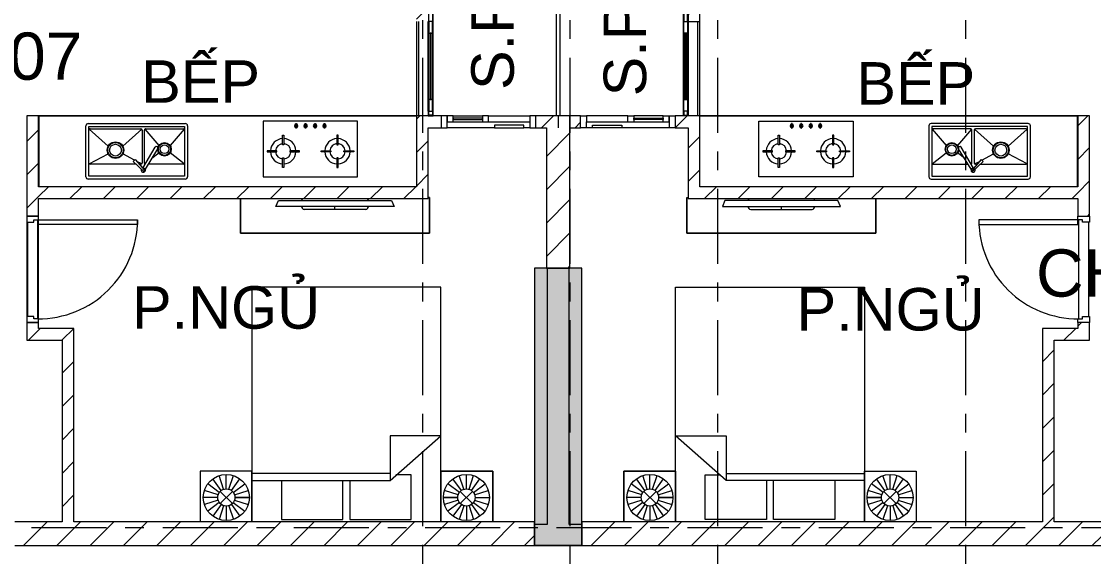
# Model space of a CAD drawing. Header units: millimetres. Extents: x -20144 to 117103, y -11426 to 48263.
# Drawn here: x 20056 to 29134, y 32622 to 37240 of the extents above; entities that cross this region are included whole.
import ezdxf

# ---------------------------------------------------------------- set-up
doc = ezdxf.new("R2010")
doc.units = ezdxf.units.MM
doc.linetypes.add('Grid Line', pattern=[22.225, 12.7, -3.175, 3.175, -3.175])
for name, color, linetype, lineweight in [('CHU', 181, 'Continuous', 5), ('CUA', 31, 'Continuous', 9), ('HATCH-TUONG', 152, 'Continuous', 9), ('NET CAT', 3, 'Continuous', 5), ('NET-CAT', 3, 'Continuous', 9), ('NET-THAY', 2, 'Continuous', 15), ('THIET BI', 44, 'Continuous', 5), ('TRUC', 225, 'Continuous', 5)]:
    doc.layers.add(name, color=color, linetype=linetype, lineweight=lineweight)
doc.styles.add('Arial_4', font='arial.ttf', dxfattribs={"height": 360})
doc.styles.add('Arial_5', font='arial.ttf', dxfattribs={"height": 400})
pattern_1 = [(45, (0, 0), (-141.42136, 141.42136), [])]

# ---------------------------------------------------------------- blocks, each defined once
blk = doc.blocks.new('ALC1807-ASCENT PLAZA-KET CAU 1_rvt-1-MẶT BẰNG TẦNG 5 ĐẾN TẦNG 22')
at = {"layer": 'NET CAT'}
blk.add_hatch(color=7, dxfattribs=at).paths.add_polyline_path([(24800.5, 32799.9), (24800.5, 35149.9), (24400.5, 35149.9), (24400.5, 32799.9), (24418, 32799.9)], flags=0)
at = {"layer": 'NET CAT', "color": 90, "lineweight": 13}
for p, q in [((24800.5, 35149.9), (24400.5, 35149.9)), ((24400.5, 35149.9), (24400.5, 32799.9)), ((24800.5, 32799.9), (24800.5, 35149.9)), ((24400.5, 32799.9), (24800.5, 32799.9))]:
    blk.add_line(p, q, dxfattribs=at)
blk = doc.blocks.new('X-GIUONG1 - X-GIUONG-V26-MẶT BẰNG TẦNG 5 ĐẾN TẦNG 22')
at = {"layer": 'THIET BI', "lineweight": 9}
for p, q in [((-1239, -10), (-1239, -439)), ((-1239, -439), (-1239, -10)), ((-1059.6, -158.2), (-1131.2, -59.5)), ((-1039.2, -147.8), (-1076.9, -31.8)), ((-1016.6, -144.2), (-1016.6, -22.2)), ((-993.9, -147.8), (-956.3, -31.8)), ((-973.5, -158.2), (-901.9, -59.5)), ((-800, -439), (-800, -10)), ((-800, -10), (-800, -2000)), ((-800, -10), (-800, -439)), ((-800, -10), (-800, -2000)), ((-550, -30), (-550, -410)), ((-30, -30), (-550, -30)), ((-30, -360), (-30, -30)), ((30, -30), (30, -360)), ((550, -30), (30, -30)), ((550, -360), (550, -30)), ((800, -10), (800, -439)), ((800, -2000), (800, -10)), ((800, -10), (800, -439)), ((800, -2000), (800, -10)), ((973.5, -158.2), (901.9, -59.5)), ((993.9, -147.8), (956.3, -31.8)), ((1016.6, -144.2), (1016.6, -22.2)), ((1039.2, -147.8), (1076.9, -31.8)), ((1059.6, -158.2), (1131.2, -59.5)), ((1239, -439), (1239, -10)), ((1239, -439), (1239, -10)), ((-1086.1, -194.8), (-1202.1, -157.1)), ((-1075.8, -174.4), (-1174.4, -102.7)), ((-1068.3, -269.1), (-964.8, -165.6)), ((-1068.3, -165.6), (-964.8, -269.1)), ((-957.4, -174.4), (-858.7, -102.7)), ((-947, -194.8), (-831, -157.1)), ((947, -194.8), (831, -157.1)), ((957.4, -174.4), (858.7, -102.7)), ((1068.3, -269.1), (964.8, -165.6)), ((1068.3, -165.6), (964.8, -269.1)), ((1075.8, -174.4), (1174.4, -102.7)), ((1086.1, -194.8), (1202.1, -157.1)), ((-1089.7, -217.4), (-1211.7, -217.4)), ((-1086.1, -240), (-1202.1, -277.7)), ((-1075.8, -260.4), (-1174.4, -332.1)), ((-957.4, -260.4), (-858.7, -332.1)), ((-947, -240), (-831, -277.7)), ((-943.4, -217.4), (-821.4, -217.4)), ((-821.4, -217.4), (-943.4, -217.4)), ((943.4, -217.4), (821.4, -217.4)), ((821.4, -217.4), (943.4, -217.4)), ((947, -240), (831, -277.7)), ((957.4, -260.4), (858.7, -332.1)), ((1075.8, -260.4), (1174.4, -332.1)), ((1086.1, -240), (1202.1, -277.7)), ((1089.7, -217.4), (1211.7, -217.4)), ((-1059.6, -276.6), (-1131.2, -375.2)), ((-1039.2, -287), (-1076.9, -402.9)), ((-1016.6, -290.5), (-1016.6, -412.5)), ((-993.9, -287), (-956.3, -402.9)), ((-973.5, -276.6), (-901.9, -375.2)), ((-370, -360), (-800, -740)), ((-370, -740), (-370, -360)), ((800, -360), (-370, -360)), ((973.5, -276.6), (901.9, -375.2)), ((993.9, -287), (956.3, -402.9)), ((1016.6, -290.5), (1016.6, -412.5)), ((1039.2, -287), (1076.9, -402.9)), ((1059.6, -276.6), (1131.2, -375.2)), ((-1239, -439), (-800, -439)), ((-800, -439), (-1239, -439)), ((-550, -410), (-420, -410)), ((-370, -420), (800, -420)), ((800, -439), (1239, -439)), ((800, -439), (1239, -439)), ((-800, -740), (-370, -740)), ((-800, -2000), (800, -2000)), ((-800, -2000), (800, -2000))]:
    blk.add_line(p, q, dxfattribs=at)
for centre, radius in [((-1016.6, -217.4), 195.1), ((1016.6, -217.4), 195.1), ((-1016.6, -217.4), 73.2), ((1016.6, -217.4), 73.2)]:
    blk.add_circle(centre, radius, dxfattribs=at)
blk = doc.blocks.new('X-BEP - X-BEP-201131-MẶT BẰNG TẦNG 5 ĐẾN TẦNG 22')
at = {"layer": 'THIET BI', "lineweight": 9}
for p, q in [((3208.6, -600), (3208.6, 0)), ((3208.6, 0), (3208.6, -600)), ((508.6, -84.6), (508.6, -554.6)), ((1308.6, -84.6), (508.6, -84.6)), ((1308.6, -554.6), (1308.6, -84.6)), ((1948.6, -515), (1948.6, -85)), ((1968.6, -65), (2788.6, -65)), ((1973.6, -90), (2783.6, -90)), ((1973.6, -510), (1973.6, -90)), ((2783.6, -90), (2783.6, -510)), ((2808.6, -85), (2808.6, -515)), ((674.1, -162.5), (674.1, -245)), ((684.1, -162.5), (674.1, -162.5)), ((684.1, -245), (684.1, -162.5)), ((1133.1, -245), (1133.1, -162.5)), ((1133.1, -162.5), (1143.1, -162.5)), ((1143.1, -162.5), (1143.1, -245)), ((2305.8, -147.7), (2201.1, -322)), ((2328.1, -158.1), (2222.5, -333.8)), ((2390.9, -230.2), (2311.5, -136.1)), ((2318, -130.2), (2409.5, -212.3)), ((674.1, -245), (684.1, -245)), ((1143.1, -245), (1133.1, -245)), ((1976.5, -192.9), (2095.4, -286.6)), ((1983.6, -190), (2280.4, -190)), ((2249.8, -241), (2191.8, -286.6)), ((2310.7, -192.9), (2304, -198.2)), ((2313.6, -200), (2313.6, -480)), ((2333.6, -480), (2333.6, -200)), ((2336.5, -192.9), (2377.9, -214.7)), ((2343.6, -190), (2357, -190)), ((2384.6, -190), (2773.6, -190)), ((2409.5, -212.3), (2390.9, -230.2)), ((2396.7, -224.6), (2496.7, -277.4)), ((2780.7, -192.9), (2620.5, -277.4)), ((2783.6, -200), (2783.6, -480)), ((541.6, -295), (624.1, -295)), ((541.6, -305), (541.6, -295)), ((624.1, -305), (541.6, -305)), ((624.1, -295), (624.1, -305)), ((684.1, -355), (674.1, -355)), ((674.1, -355), (674.1, -437.5)), ((684.1, -437.5), (684.1, -355)), ((734.2, -305), (734.2, -295)), ((734.2, -295), (816.6, -295)), ((816.6, -305), (734.2, -305)), ((816.6, -295), (816.6, -305)), ((1000.6, -295), (1000.6, -305)), ((1083.1, -295), (1000.6, -295)), ((1000.6, -305), (1083.1, -305)), ((1083.1, -305), (1083.1, -295)), ((1133.1, -355), (1143.1, -355)), ((1133.1, -437.5), (1133.1, -355)), ((1143.1, -355), (1143.1, -437.5)), ((1193.1, -295), (1193.1, -305)), ((1275.6, -295), (1193.1, -295)), ((1193.1, -305), (1275.6, -305)), ((1275.6, -305), (1275.6, -295)), ((1976.5, -487.1), (2095.7, -347.8)), ((2310.7, -487.1), (2191.6, -347.8)), ((2336.5, -487.1), (2496.4, -342)), ((2780.7, -487.1), (2620.9, -342)), ((674.1, -437.5), (684.1, -437.5)), ((1143.1, -437.5), (1133.1, -437.5)), ((785.7, -496.7), (791.5, -496.7)), ((785.7, -536), (785.7, -496.7)), ((791.5, -536), (785.7, -536)), ((791.5, -496.7), (791.5, -536)), ((865.7, -496.7), (871.5, -496.7)), ((865.7, -536), (865.7, -496.7)), ((871.5, -536), (865.7, -536)), ((871.5, -496.7), (871.5, -536)), ((945.7, -496.7), (951.5, -496.7)), ((945.7, -536), (945.7, -496.7)), ((951.5, -536), (945.7, -536)), ((951.5, -496.7), (951.5, -536)), ((1025.7, -496.7), (1031.5, -496.7)), ((1025.7, -536), (1025.7, -496.7)), ((1031.5, -536), (1025.7, -536)), ((1031.5, -496.7), (1031.5, -536)), ((2788.6, -535), (1968.6, -535)), ((2783.6, -510), (1973.6, -510)), ((2303.6, -490), (1983.6, -490)), ((2773.6, -490), (2343.6, -490)), ((10, -600), (3208.6, -600)), ((3208.6, -600), (10, -600)), ((508.6, -554.6), (1308.6, -554.6))]:
    blk.add_line(p, q, dxfattribs=at)
for centre, radius in [((2143.6, -317), 57), ((2143.6, -317), 52), ((2558.6, -310), 70), ((2558.6, -310), 65), ((2558.6, -310), 50), ((2143.6, -317), 37)]:
    blk.add_circle(centre, radius, dxfattribs=at)
for centre, radius, start, end in [((1968.6, -85), 20, 90, 180), ((2788.6, -85), 20, 360, 90), ((2323.6, -140.5), 18.1, 330.60925, 289.5069), ((2318.5, -137.3), 7.15, 94.39742, 170.15423), ((679.1, -300), 107.5, 92.66588, 177.33412), ((679.1, -300), 65, 94.41173, 175.58827), ((679.1, -300), 107.5, 2.66588, 87.33412), ((679.1, -300), 65, 4.41173, 85.58827), ((1138.1, -300), 107.5, 92.66588, 177.33412), ((1138.1, -300), 65, 94.41173, 175.58827), ((1138.1, -300), 107.5, 2.66588, 87.33412), ((1138.1, -300), 65, 4.41173, 85.58827), ((1983.6, -200), 10, 90, 180), ((2303.6, -200), 10, 0, 62.41104), ((2343.6, -200), 10, 90, 180), ((2773.6, -200), 10, 0, 90), ((679.1, -300), 107.5, 182.66588, 267.33412), ((679.1, -300), 65, 184.41173, 265.58827), ((679.1, -300), 65, 274.41173, 355.58827), ((679.1, -300), 107.5, 272.66588, 357.33412), ((1138.1, -300), 107.5, 182.66588, 267.33412), ((1138.1, -300), 65, 184.41173, 265.58827), ((1138.1, -300), 65, 274.41173, 355.58827), ((1138.1, -300), 107.5, 272.66588, 357.33412), ((2211.9, -327.7), 12.2, 152.04416, 329.8501), ((788.6, -516.3), 14.9, 101.24307, 258.75693), ((788.6, -516.3), 14.9, 281.24307, 78.75693), ((868.6, -516.3), 14.9, 101.24307, 258.75693), ((868.6, -516.3), 14.9, 281.24307, 78.75693), ((948.6, -516.3), 14.9, 101.24307, 258.75693), ((948.6, -516.3), 14.9, 281.24307, 78.75693), ((1028.6, -516.3), 14.9, 101.24307, 258.75693), ((1028.6, -516.3), 14.9, 281.24307, 78.75693), ((1968.6, -515), 20, 180, 270), ((1983.6, -480), 10, 180, 270), ((2303.6, -480), 10, 270, 0), ((2343.6, -480), 10, 180, 270), ((2773.6, -480), 10, 270, 0), ((2788.6, -515), 20, 270, 0)]:
    blk.add_arc(centre, radius, start, end, dxfattribs=at)
blk = doc.blocks.new('X-TV1 - X-TV 3-195821-MẶT BẰNG TẦNG 5 ĐẾN TẦNG 22')
at = {"layer": 'THIET BI', "lineweight": 9}
for p, q in [((1600, 300), (0, 300)), ((0, 300), (0, 0)), ((0, 300), (1600, 300)), ((0, 0), (0, 300)), ((1600, 7.7), (1600, 300)), ((1600, 300), (1600, 7.7)), ((540, 100), (1060, 100)), ((800, 100), (800, 75)), ((300, 75), (1300, 75)), ((322.5, 25), (300, 75)), ((1277.5, 25), (322.5, 25)), ((1300, 75), (1277.5, 25)), ((0, 0), (10, 0))]:
    blk.add_line(p, q, dxfattribs=at)
for centre, start_param, end_param in [((540, 75), 0, 1.570796), ((1060, 75), 4.712389, 6.283185), ((540, 25), 1.570796, 2.33861), ((1060, 25), 3.944575, 4.712389)]:
    blk.add_ellipse(centre, major_axis=(0, 25), ratio=0.9, start_param=start_param, end_param=end_param, dxfattribs=at)
blk = doc.blocks.new('CUA PHONG NGU - Type 1-60190-MẶT BẰNG TẦNG 5 ĐẾN TẦNG 22')
at = {"layer": 'CUA'}
for p, q in [((-317.5, 890.3), (-277.5, 890.3)), ((-317.5, 52.3), (-317.5, 890.3)), ((-277.5, 890.3), (-277.5, 52.3)), ((-318.5, 52.3), (-348.5, 52.3)), ((-348.5, 52.3), (-348.5, -47.7)), ((-318.5, 11.3), (-318.5, 52.3)), ((-298.5, 11.3), (-318.5, 11.3)), ((-277.5, 52.3), (-317.5, 52.3)), ((-298.5, -47.7), (-298.5, 11.3)), ((521.5, 11.3), (501.5, 11.3)), ((501.5, 11.3), (501.5, -47.7)), ((551.5, 52.3), (521.5, 52.3)), ((521.5, 52.3), (521.5, 11.3)), ((551.5, -47.7), (551.5, 52.3)), ((-348.5, -47.7), (-298.5, -47.7)), ((501.5, -47.7), (551.5, -47.7))]:
    blk.add_line(p, q, dxfattribs=at)
blk.add_arc((-317.5, 52.3), 838, 359.5, 90, dxfattribs=at)
blk = doc.blocks.new('X-PHONG NGU 1 - X-PHONG NGU 850-201135-MẶT BẰNG TẦNG 5 ĐẾN TẦNG 22')
at = {"layer": 'CUA'}
for p, q in [((-350, 50), (-400, 50)), ((-400, 50), (-400, -50)), ((-300, 50), (-350, 50)), ((-350, 50), (-350, 0)), ((-350, 0), (-350, 50)), ((-350, 0), (350, 0)), ((-350, -50), (-350, 0)), ((-300, 0), (-300, 50)), ((-300, 50), (-50, 50)), ((-300, 50), (-50, 50)), ((-50, 30), (-300, 30)), ((-300, 30), (-300, 20)), ((-300, 20), (-50, 20)), ((0, 50), (-50, 50)), ((-50, 50), (-50, 0)), ((-50, 20), (-50, 30)), ((0, 0), (0, 50)), ((0, 50), (350, 50)), ((400, 50), (350, 50)), ((350, 50), (350, 0)), ((350, 0), (350, -50)), ((400, -50), (400, 50)), ((-400, -50), (-350, -50)), ((50, -50), (-350, -50)), ((300, -30), (50, -30)), ((50, -30), (50, -50)), ((50, -50), (300, -50)), ((300, -50), (300, -30)), ((350, -50), (300, -50)), ((350, -50), (400, -50))]:
    blk.add_line(p, q, dxfattribs=at)
blk = doc.blocks.new('CUA SAN PHOI LUA - CUA SAN PHOI LUA-V34-MẶT BẰNG TẦNG 5 ĐẾN TẦNG 22')
at = {"layer": 'CUA'}
for p, q in [((-360, -50), (-400, -50)), ((-400, -50), (-400, -90)), ((-400, -90), (-360, -90)), ((-395, -85), (-395, -55)), ((-395, -55), (-360, -55)), ((-360, -85), (-395, -85)), ((-360, -55), (-360, -50)), ((-260, -55), (-360, -55)), ((-360, -55), (-360, -85)), ((-360, -85), (-260, -85)), ((-360, -90), (-360, -85)), ((-360, -90), (960, -90)), ((-260, -85), (-260, -55)), ((-260, -55), (300, -55)), ((300, -65), (-260, -65)), ((-260, -65), (-260, -75)), ((-260, -75), (300, -75)), ((300, -85), (-260, -85)), ((400, -55), (300, -55)), ((300, -55), (300, -85)), ((300, -75), (300, -65)), ((300, -85), (400, -85)), ((400, -85), (400, -55)), ((400, -55), (960, -55)), ((960, -85), (400, -85)), ((960, -50), (960, -55)), ((1000, -50), (960, -50)), ((960, -55), (995, -55)), ((995, -85), (960, -85)), ((960, -85), (960, -90)), ((960, -90), (1000, -90)), ((995, -55), (995, -85)), ((1000, -90), (1000, -50))]:
    blk.add_line(p, q, dxfattribs=at)
blk = doc.blocks.new('X-GIUONG1 - X-GIUONG-202756-MẶT BẰNG TẦNG 5 ĐẾN TẦNG 22')
at = {"layer": 'THIET BI', "lineweight": 9}
for p, q in [((-800, 2000), (800, 2000)), ((-800, 10), (-800, 2000)), ((-800, 10), (-800, 2000)), ((-800, 2000), (800, 2000)), ((800, 2000), (800, 10)), ((800, 2000), (800, 10)), ((-800, 740), (-370, 740)), ((-370, 360), (-800, 740)), ((-370, 740), (-370, 360)), ((-1239, 439), (-800, 439)), ((-1239, 10), (-1239, 439)), ((-1239, 439), (-1239, 10)), ((-800, 439), (-1239, 439)), ((-1059.6, 276.6), (-1131.2, 375.2)), ((-1039.2, 287), (-1076.9, 402.9)), ((-1016.6, 290.5), (-1016.6, 412.5)), ((-993.9, 287), (-956.3, 402.9)), ((-973.5, 276.6), (-901.9, 375.2)), ((-800, 439), (-800, 10)), ((-800, 10), (-800, 439)), ((-550, 410), (-420, 410)), ((-550, 30), (-550, 410)), ((-370, 420), (800, 420)), ((800, 439), (1239, 439)), ((800, 10), (800, 439)), ((800, 439), (1239, 439)), ((800, 10), (800, 439)), ((973.5, 276.6), (901.9, 375.2)), ((993.9, 287), (956.3, 402.9)), ((1016.6, 290.5), (1016.6, 412.5)), ((1039.2, 287), (1076.9, 402.9)), ((1059.6, 276.6), (1131.2, 375.2)), ((1239, 439), (1239, 10)), ((1239, 439), (1239, 10)), ((-1086.1, 240), (-1202.1, 277.7)), ((-1075.8, 260.4), (-1174.4, 332.1)), ((-957.4, 260.4), (-858.7, 332.1)), ((-947, 240), (-831, 277.7)), ((800, 360), (-370, 360)), ((-30, 360), (-30, 30)), ((30, 30), (30, 360)), ((550, 360), (550, 30)), ((947, 240), (831, 277.7)), ((957.4, 260.4), (858.7, 332.1)), ((1075.8, 260.4), (1174.4, 332.1)), ((1086.1, 240), (1202.1, 277.7)), ((-1089.7, 217.4), (-1211.7, 217.4)), ((-1086.1, 194.8), (-1202.1, 157.1)), ((-1068.3, 269.1), (-964.8, 165.6)), ((-1068.3, 165.6), (-964.8, 269.1)), ((-947, 194.8), (-831, 157.1)), ((-943.4, 217.4), (-821.4, 217.4)), ((-821.4, 217.4), (-943.4, 217.4)), ((943.4, 217.4), (821.4, 217.4)), ((821.4, 217.4), (943.4, 217.4)), ((947, 194.8), (831, 157.1)), ((1068.3, 269.1), (964.8, 165.6)), ((1068.3, 165.6), (964.8, 269.1)), ((1086.1, 194.8), (1202.1, 157.1)), ((1089.7, 217.4), (1211.7, 217.4)), ((-1075.8, 174.4), (-1174.4, 102.7)), ((-1059.6, 158.2), (-1131.2, 59.5)), ((-1039.2, 147.8), (-1076.9, 31.8)), ((-1016.6, 144.2), (-1016.6, 22.2)), ((-993.9, 147.8), (-956.3, 31.8)), ((-973.5, 158.2), (-901.9, 59.5)), ((-957.4, 174.4), (-858.7, 102.7)), ((957.4, 174.4), (858.7, 102.7)), ((973.5, 158.2), (901.9, 59.5)), ((993.9, 147.8), (956.3, 31.8)), ((1016.6, 144.2), (1016.6, 22.2)), ((1039.2, 147.8), (1076.9, 31.8)), ((1059.6, 158.2), (1131.2, 59.5)), ((1075.8, 174.4), (1174.4, 102.7)), ((-30, 30), (-550, 30)), ((550, 30), (30, 30))]:
    blk.add_line(p, q, dxfattribs=at)
for centre, radius in [((-1016.6, 217.4), 195.1), ((1016.6, 217.4), 195.1), ((-1016.6, 217.4), 73.2), ((1016.6, 217.4), 73.2)]:
    blk.add_circle(centre, radius, dxfattribs=at)
blk = doc.blocks.new('X-BEP - X-BEP-202758-MẶT BẰNG TẦNG 5 ĐẾN TẦNG 22')
at = {"layer": 'THIET BI', "lineweight": 9}
for p, q in [((10, 600), (3208.6, 600)), ((3208.6, 600), (10, 600)), ((508.6, 84.6), (508.6, 554.6)), ((508.6, 554.6), (1308.6, 554.6)), ((1308.6, 554.6), (1308.6, 84.6)), ((3208.6, 600), (3208.6, 0)), ((3208.6, 0), (3208.6, 600)), ((785.7, 536), (785.7, 496.7)), ((791.5, 536), (785.7, 536)), ((785.7, 496.7), (791.5, 496.7)), ((791.5, 496.7), (791.5, 536)), ((865.7, 536), (865.7, 496.7)), ((871.5, 536), (865.7, 536)), ((865.7, 496.7), (871.5, 496.7)), ((871.5, 496.7), (871.5, 536)), ((945.7, 536), (945.7, 496.7)), ((951.5, 536), (945.7, 536)), ((945.7, 496.7), (951.5, 496.7)), ((951.5, 496.7), (951.5, 536)), ((1025.7, 536), (1025.7, 496.7)), ((1031.5, 536), (1025.7, 536)), ((1025.7, 496.7), (1031.5, 496.7)), ((1031.5, 496.7), (1031.5, 536)), ((1948.6, 515), (1948.6, 85)), ((2788.6, 535), (1968.6, 535)), ((1973.6, 510), (1973.6, 90)), ((2783.6, 510), (1973.6, 510)), ((1976.5, 487.1), (2095.7, 347.8)), ((2303.6, 490), (1983.6, 490)), ((2310.7, 487.1), (2191.6, 347.8)), ((2313.6, 200), (2313.6, 480)), ((2333.6, 480), (2333.6, 200)), ((2336.5, 487.1), (2496.4, 342)), ((2773.6, 490), (2343.6, 490)), ((2780.7, 487.1), (2620.9, 342)), ((2783.6, 90), (2783.6, 510)), ((2783.6, 200), (2783.6, 480)), ((2808.6, 85), (2808.6, 515)), ((674.1, 437.5), (684.1, 437.5)), ((674.1, 355), (674.1, 437.5)), ((684.1, 437.5), (684.1, 355)), ((1133.1, 437.5), (1133.1, 355)), ((1143.1, 437.5), (1133.1, 437.5)), ((1143.1, 355), (1143.1, 437.5)), ((624.1, 305), (541.6, 305)), ((541.6, 305), (541.6, 295)), ((541.6, 295), (624.1, 295)), ((624.1, 295), (624.1, 305)), ((684.1, 355), (674.1, 355)), ((734.2, 305), (734.2, 295)), ((816.6, 305), (734.2, 305)), ((734.2, 295), (816.6, 295)), ((816.6, 295), (816.6, 305)), ((1000.6, 305), (1083.1, 305)), ((1000.6, 295), (1000.6, 305)), ((1083.1, 295), (1000.6, 295)), ((1083.1, 305), (1083.1, 295)), ((1133.1, 355), (1143.1, 355)), ((1193.1, 305), (1275.6, 305)), ((1193.1, 295), (1193.1, 305)), ((1275.6, 295), (1193.1, 295)), ((1275.6, 305), (1275.6, 295)), ((1976.5, 192.9), (2095.4, 286.6)), ((2249.8, 241), (2191.8, 286.6)), ((2305.8, 147.7), (2201.1, 322)), ((2328.1, 158.1), (2222.5, 333.8)), ((2396.7, 224.6), (2496.7, 277.4)), ((2780.7, 192.9), (2620.5, 277.4)), ((674.1, 245), (684.1, 245)), ((674.1, 162.5), (674.1, 245)), ((684.1, 245), (684.1, 162.5)), ((1133.1, 245), (1133.1, 162.5)), ((1143.1, 245), (1133.1, 245)), ((1143.1, 162.5), (1143.1, 245)), ((1983.6, 190), (2280.4, 190)), ((2310.7, 192.9), (2304, 198.2)), ((2390.9, 230.2), (2311.5, 136.1)), ((2318, 130.2), (2409.5, 212.3)), ((2336.5, 192.9), (2377.9, 214.7)), ((2343.6, 190), (2357, 190)), ((2384.6, 190), (2773.6, 190)), ((2409.5, 212.3), (2390.9, 230.2)), ((684.1, 162.5), (674.1, 162.5)), ((1133.1, 162.5), (1143.1, 162.5)), ((1308.6, 84.6), (508.6, 84.6)), ((1968.6, 65), (2788.6, 65)), ((1973.6, 90), (2783.6, 90))]:
    blk.add_line(p, q, dxfattribs=at)
for centre, radius in [((2143.6, 317), 57), ((2143.6, 317), 52), ((2558.6, 310), 70), ((2558.6, 310), 65), ((2143.6, 317), 37), ((2558.6, 310), 50)]:
    blk.add_circle(centre, radius, dxfattribs=at)
for centre, radius, start, end in [((788.6, 516.3), 14.9, 101.24307, 258.75693), ((788.6, 516.3), 14.9, 281.24307, 78.75693), ((868.6, 516.3), 14.9, 101.24307, 258.75693), ((868.6, 516.3), 14.9, 281.24307, 78.75693), ((948.6, 516.3), 14.9, 101.24307, 258.75693), ((948.6, 516.3), 14.9, 281.24307, 78.75693), ((1028.6, 516.3), 14.9, 101.24307, 258.75693), ((1028.6, 516.3), 14.9, 281.24307, 78.75693), ((1968.6, 515), 20, 90, 180), ((1983.6, 480), 10, 90, 180), ((2303.6, 480), 10, 0, 90), ((2343.6, 480), 10, 90, 180), ((2773.6, 480), 10, 0, 90), ((2788.6, 515), 20, 0, 90), ((679.1, 300), 107.5, 92.66588, 177.33412), ((679.1, 300), 65, 94.41173, 175.58827), ((679.1, 300), 107.5, 2.66588, 87.33412), ((679.1, 300), 65, 4.41173, 85.58827), ((1138.1, 300), 107.5, 92.66588, 177.33412), ((1138.1, 300), 65, 94.41173, 175.58827), ((1138.1, 300), 107.5, 2.66588, 87.33412), ((1138.1, 300), 65, 4.41173, 85.58827), ((679.1, 300), 107.5, 182.66588, 267.33412), ((679.1, 300), 65, 184.41173, 265.58827), ((679.1, 300), 65, 274.41173, 355.58827), ((679.1, 300), 107.5, 272.66588, 357.33412), ((1138.1, 300), 107.5, 182.66588, 267.33412), ((1138.1, 300), 65, 184.41173, 265.58827), ((1138.1, 300), 65, 274.41173, 355.58827), ((1138.1, 300), 107.5, 272.66588, 357.33412), ((2211.9, 327.7), 12.2, 30.1499, 207.95584), ((1983.6, 200), 10, 180, 270), ((2303.6, 200), 10, 297.58896, 0), ((2343.6, 200), 10, 180, 270), ((2773.6, 200), 10, 270, 0), ((2323.6, 140.5), 18.1, 70.4931, 29.39075), ((2318.5, 137.3), 7.15, 189.84577, 265.60258), ((1968.6, 85), 20, 180, 270), ((2788.6, 85), 20, 270, 360)]:
    blk.add_arc(centre, radius, start, end, dxfattribs=at)
blk = doc.blocks.new('X-TV1 - X-TV 3-202764-MẶT BẰNG TẦNG 5 ĐẾN TẦNG 22')
at = {"layer": 'THIET BI', "lineweight": 9}
for p, q in [((0, 0), (10, 0)), ((0, -300), (0, 0)), ((0, 0), (0, -300)), ((322.5, -25), (300, -75)), ((300, -75), (1300, -75)), ((1277.5, -25), (322.5, -25)), ((800, -100), (800, -75)), ((1300, -75), (1277.5, -25)), ((1600, -7.7), (1600, -300)), ((1600, -300), (1600, -7.7)), ((540, -100), (1060, -100)), ((1600, -300), (0, -300)), ((0, -300), (1600, -300))]:
    blk.add_line(p, q, dxfattribs=at)
for centre, start_param, end_param in [((540, -25), 0.802982, 1.570796), ((540, -75), 1.570796, 3.141593), ((1060, -75), 3.141593, 4.712389), ((1060, -25), 4.712389, 5.480203)]:
    blk.add_ellipse(centre, major_axis=(0, 25), ratio=0.9, start_param=start_param, end_param=end_param, dxfattribs=at)
blk = doc.blocks.new('CUA PHONG NGU - Type 1-60226-MẶT BẰNG TẦNG 5 ĐẾN TẦNG 22')
at = {"layer": 'CUA'}
for p, q in [((-348.5, -52.3), (-348.5, 47.7)), ((-348.5, 47.7), (-298.5, 47.7)), ((-298.5, 47.7), (-298.5, -11.3)), ((501.5, 47.7), (551.5, 47.7)), ((501.5, -11.3), (501.5, 47.7)), ((551.5, 47.7), (551.5, -52.3)), ((-318.5, -52.3), (-348.5, -52.3)), ((-318.5, -11.3), (-318.5, -52.3)), ((-298.5, -11.3), (-318.5, -11.3)), ((-277.5, -52.3), (-317.5, -52.3)), ((-317.5, -52.3), (-317.5, -890.3)), ((-277.5, -890.3), (-277.5, -52.3)), ((521.5, -11.3), (501.5, -11.3)), ((521.5, -52.3), (521.5, -11.3)), ((551.5, -52.3), (521.5, -52.3)), ((-317.5, -890.3), (-277.5, -890.3))]:
    blk.add_line(p, q, dxfattribs=at)
blk.add_arc((-317.5, -52.3), 838, 270, 0.5, dxfattribs=at)
blk = doc.blocks.new('X-PHONG NGU 1 - X-PHONG NGU 850-202769-MẶT BẰNG TẦNG 5 ĐẾN TẦNG 22')
at = {"layer": 'CUA'}
for p, q in [((-400, -50), (-400, 50)), ((-400, 50), (-350, 50)), ((-350, 50), (50, 50)), ((-350, 0), (-350, 50)), ((350, 0), (-350, 0)), ((-350, -50), (-350, 0)), ((-350, 0), (-350, -50)), ((-300, 0), (-300, -50)), ((-50, -50), (-50, 0)), ((0, 0), (0, -50)), ((50, 50), (300, 50)), ((50, 30), (50, 50)), ((300, 30), (50, 30)), ((300, 50), (300, 30)), ((300, 50), (350, 50)), ((350, 50), (350, 0)), ((350, 50), (400, 50)), ((400, 50), (400, -50)), ((-350, -50), (-400, -50)), ((-300, -50), (-350, -50)), ((-300, -30), (-300, -20)), ((-300, -20), (-50, -20)), ((-50, -30), (-300, -30)), ((-300, -50), (-50, -50)), ((-300, -50), (-50, -50)), ((-50, -20), (-50, -30)), ((0, -50), (-50, -50)), ((0, -50), (350, -50)), ((350, -50), (350, 0)), ((400, -50), (350, -50))]:
    blk.add_line(p, q, dxfattribs=at)
blk = doc.blocks.new('CUA SAN PHOI LUA - CUA SAN PHOI LUA-V36-MẶT BẰNG TẦNG 5 ĐẾN TẦNG 22')
at = {"layer": 'CUA'}
for p, q in [((-400, 90), (-360, 90)), ((-400, 50), (-400, 90)), ((-360, 50), (-400, 50)), ((-395, 85), (-395, 55)), ((-360, 85), (-395, 85)), ((-395, 55), (-360, 55)), ((-360, 90), (-360, 85)), ((-360, 90), (960, 90)), ((-360, 85), (-260, 85)), ((-360, 55), (-360, 85)), ((-260, 55), (-360, 55)), ((-360, 55), (-360, 50)), ((-260, 85), (-260, 55)), ((300, 85), (-260, 85)), ((-260, 75), (300, 75)), ((-260, 65), (-260, 75)), ((300, 65), (-260, 65)), ((-260, 55), (300, 55)), ((300, 85), (400, 85)), ((300, 55), (300, 85)), ((300, 75), (300, 65)), ((400, 55), (300, 55)), ((400, 85), (400, 55)), ((960, 85), (400, 85)), ((400, 55), (960, 55)), ((960, 90), (1000, 90)), ((960, 85), (960, 90)), ((995, 85), (960, 85)), ((960, 55), (995, 55)), ((960, 50), (960, 55)), ((1000, 50), (960, 50)), ((995, 55), (995, 85)), ((1000, 90), (1000, 50))]:
    blk.add_line(p, q, dxfattribs=at)

msp = doc.modelspace()

# ---------------------------------------------------------------- hatches: boundary and pattern name
at = {"layer": 'HATCH-TUONG'}
h = msp.add_hatch(dxfattribs=at)
h.set_pattern_fill('FP_2', color=256, style=0, pattern_type=2)
h.set_pattern_definition(pattern_1)
h.paths.add_polyline_path([(23500.5, 35839.9), (23500.5, 36439.9), (23400.5, 36439.9), (23400.5, 35839.9)], flags=0)
h.paths.add_polyline_path([(23400.5, 37239.9), (23500.5, 37239.9), (23500.5, 38499.9), (23400.5, 38499.9), (23400.5, 38347.5), (23450.5, 38347.5), (23450.5, 37597.5), (23400.5, 37597.5), (23400.5, 37449.9)], flags=0)
h = msp.add_hatch(dxfattribs=at)
h.set_pattern_fill('FP_2', color=256, style=0, pattern_type=2)
h.set_pattern_definition(pattern_1)
h.paths.add_polyline_path([(25700.5, 35839.9), (25800.5, 35839.9), (25800.5, 36439.9), (25700.5, 36439.9), (25700.5, 36339.9)], flags=0)
h.paths.add_polyline_path([(25800.5, 37239.9), (25800.5, 37597.5), (25750.5, 37597.5), (25750.5, 38347.5), (25800.5, 38347.5), (25800.5, 38499.9), (25700.5, 38499.9), (25700.5, 37239.9)], flags=0)
h = msp.add_hatch(dxfattribs=at)
h.set_pattern_fill('FP_2', color=256, style=0, pattern_type=2)
h.set_pattern_definition(pattern_1)
h.paths.add_polyline_path([(20100.5, 34639.9), (20200.5, 34639.9), (20200.5, 34689.9), (20100.5, 34689.9)], flags=0)
h.paths.add_polyline_path([(20200.5, 35589.9), (20200.5, 36439.9), (20100.5, 36439.9), (20100.5, 35589.9)], flags=0)
h = msp.add_hatch(dxfattribs=at)
h.set_pattern_fill('FP_2', color=256, style=0, pattern_type=2)
h.set_pattern_definition(pattern_1)
h.paths.add_polyline_path([(24660.3, 36339.9), (24700.5, 36339.9), (24700.5, 36439.9), (24410.5, 36439.9), (24410.5, 36339.9), (24600.5, 36339.9)], flags=0)
h.paths.add_polyline_path([(23610.5, 36339.9), (23610.5, 36439.9), (23500.5, 36439.9), (23500.5, 36339.9)], flags=0)
h = msp.add_hatch(dxfattribs=at)
h.set_pattern_fill('FP_2', color=256, style=0, pattern_type=2)
h.set_pattern_definition(pattern_1)
h.paths.add_polyline_path([(24700.5, 36339.9), (24790.5, 36339.9), (24790.5, 36439.9), (24600.5, 36439.9), (24600.5, 36339.9), (24660.3, 36339.9)], flags=0)
h.paths.add_polyline_path([(25590.5, 36339.9), (25700.5, 36339.9), (25700.5, 36439.9), (25590.5, 36439.9)], flags=0)
h = msp.add_hatch(dxfattribs=at)
h.set_pattern_fill('FP_2', color=256, style=0, pattern_type=2)
h.set_pattern_definition(pattern_1)
h.paths.add_polyline_path([(29000.5, 34639.9), (29100.5, 34639.9), (29100.5, 34689.9), (29000.5, 34689.9)], flags=0)
h.paths.add_polyline_path([(29000.5, 35589.9), (29100.5, 35589.9), (29100.5, 36439.9), (29000.5, 36439.9), (29000.5, 35739.9)], flags=0)
h = msp.add_hatch(dxfattribs=at)
h.set_pattern_fill('FP_2', color=256, style=0, pattern_type=2)
h.set_pattern_definition(pattern_1)
h.paths.add_polyline_path([(24660.3, 35149.9), (24700.5, 35149.9), (24700.5, 36339.9), (24500.5, 36339.9), (24500.5, 35149.9)], flags=0)
h = msp.add_hatch(dxfattribs=at)
h.set_pattern_fill('FP_2', color=256, style=0, pattern_type=2)
h.set_pattern_definition(pattern_1)
h.paths.add_polyline_path([(23500.5, 35739.9), (23500.5, 35839.9), (20200.5, 35839.9), (20200.5, 35739.9), (22895.1, 35739.9)], flags=0)
h = msp.add_hatch(dxfattribs=at)
h.set_pattern_fill('FP_2', color=256, style=0, pattern_type=2)
h.set_pattern_definition(pattern_1)
h.paths.add_polyline_path([(25700.5, 35739.9), (29000.5, 35739.9), (29000.5, 35839.9), (25700.5, 35839.9), (25700.5, 35824.1)], flags=0)
h = msp.add_hatch(dxfattribs=at)
h.set_pattern_fill('FP_2', color=256, style=0, pattern_type=2)
h.set_pattern_definition(pattern_1)
h.paths.add_polyline_path([(20400.5, 34539.9), (20400.5, 34639.9), (20100.5, 34639.9), (20100.5, 34539.9)], flags=0)
h = msp.add_hatch(dxfattribs=at)
h.set_pattern_fill('FP_2', color=256, style=0, pattern_type=2)
h.set_pattern_definition(pattern_1)
h.paths.add_polyline_path([(20400.5, 32999.9), (20500.5, 32999.9), (20500.5, 34639.9), (20400.5, 34639.9), (20400.5, 33128.9)], flags=0)
h = msp.add_hatch(dxfattribs=at)
h.set_pattern_fill('FP_2', color=256, style=0, pattern_type=2)
h.set_pattern_definition(pattern_1)
h.paths.add_polyline_path([(28700.5, 32999.9), (28800.5, 32999.9), (28800.5, 34639.9), (28700.5, 34639.9), (28700.5, 33128.9)], flags=0)
h = msp.add_hatch(dxfattribs=at)
h.set_pattern_fill('FP_2', color=256, style=0, pattern_type=2)
h.set_pattern_definition(pattern_1)
h.paths.add_polyline_path([(28800.5, 34539.9), (29100.5, 34539.9), (29100.5, 34639.9), (28800.5, 34639.9)], flags=0)
h = msp.add_hatch(dxfattribs=at)
h.set_pattern_fill('FP_2', color=256, style=0, pattern_type=2)
h.set_pattern_definition(pattern_1)
h.paths.add_polyline_path([(24400.5, 32799.9), (24400.5, 32999.9), (20000.5, 32999.9), (20000.5, 32799.9), (21130, 32799.9)], flags=0)
h.paths.add_polyline_path([(17599.8, 32799.9), (18800.5, 32799.9), (18800.5, 32999.9), (17500.5, 32999.9), (17500.5, 32799.9)], flags=0)
h = msp.add_hatch(dxfattribs=at)
h.set_pattern_fill('FP_2', color=256, style=0, pattern_type=2)
h.set_pattern_definition(pattern_1)
h.paths.add_polyline_path([(24800.5, 32799.9), (29200.5, 32799.9), (29200.5, 32999.9), (24800.5, 32999.9)], flags=0)
h.paths.add_polyline_path([(30400.5, 32799.9), (31700.5, 32799.9), (31700.5, 32999.9), (30400.5, 32999.9)], flags=0)

# ---------------------------------------------------------------- linework, layer by layer
at = {"layer": 'NET-CAT'}
for p, q in [((25700.5, 38499.9), (25700.5, 37239.9)), ((25800.5, 37239.9), (25800.5, 37449.9)), ((25700.5, 37239.9), (25800.5, 37239.9)), ((20200.5, 36439.9), (20100.5, 36439.9)), ((20100.5, 36439.9), (20100.5, 35589.9)), ((20200.5, 35839.9), (20200.5, 36439.9)), ((23400.5, 36439.9), (23400.5, 35839.9)), ((23500.5, 36439.9), (23400.5, 36439.9)), ((23610.5, 36439.9), (23500.5, 36439.9)), ((24600.5, 36439.9), (24410.5, 36439.9)), ((24600.5, 36439.9), (24600.5, 36339.9)), ((24700.5, 36439.9), (24600.5, 36439.9)), ((24700.5, 36339.9), (24700.5, 36439.9)), ((24790.5, 36439.9), (24700.5, 36439.9)), ((25700.5, 36439.9), (25590.5, 36439.9)), ((25800.5, 36439.9), (25700.5, 36439.9)), ((25800.5, 35839.9), (25800.5, 36439.9)), ((29100.5, 36439.9), (29000.5, 36439.9)), ((29000.5, 36439.9), (29000.5, 35839.9)), ((29100.5, 35589.9), (29100.5, 36439.9)), ((23500.5, 36339.9), (23610.5, 36339.9)), ((23500.5, 35839.9), (23500.5, 36339.9)), ((24410.5, 36339.9), (24500.5, 36339.9)), ((24500.5, 36339.9), (24500.5, 35149.9)), ((24700.5, 36339.9), (24790.5, 36339.9)), ((24700.5, 35149.9), (24700.5, 36339.9)), ((25590.5, 36339.9), (25700.5, 36339.9)), ((25700.5, 36339.9), (25700.5, 35839.9)), ((23400.5, 35839.9), (20200.5, 35839.9)), ((23500.5, 35739.9), (23500.5, 35839.9)), ((25700.5, 35839.9), (25700.5, 35739.9)), ((29000.5, 35839.9), (25800.5, 35839.9)), ((20200.5, 35589.9), (20200.5, 35739.9)), ((20200.5, 35739.9), (23500.5, 35739.9)), ((25700.5, 35739.9), (29000.5, 35739.9)), ((29000.5, 35739.9), (29000.5, 35589.9)), ((20100.5, 35589.9), (20200.5, 35589.9)), ((29000.5, 35589.9), (29100.5, 35589.9)), ((24500.5, 35149.9), (24700.5, 35149.9)), ((20200.5, 34689.9), (20100.5, 34689.9)), ((20100.5, 34689.9), (20100.5, 34639.9)), ((20200.5, 34639.9), (20200.5, 34689.9)), ((29100.5, 34689.9), (29000.5, 34689.9)), ((29000.5, 34689.9), (29000.5, 34639.9)), ((29100.5, 34639.9), (29100.5, 34689.9)), ((20100.5, 34639.9), (20100.5, 34539.9)), ((20400.5, 34639.9), (20200.5, 34639.9)), ((20500.5, 34639.9), (20400.5, 34639.9)), ((20500.5, 32999.9), (20500.5, 34639.9)), ((28800.5, 34639.9), (28700.5, 34639.9)), ((28700.5, 34639.9), (28700.5, 32999.9)), ((29000.5, 34639.9), (28800.5, 34639.9)), ((29100.5, 34539.9), (29100.5, 34639.9)), ((20100.5, 34539.9), (20400.5, 34539.9)), ((20400.5, 34539.9), (20400.5, 32999.9)), ((28800.5, 32999.9), (28800.5, 34539.9)), ((28800.5, 34539.9), (29100.5, 34539.9)), ((20400.5, 32999.9), (20000.5, 32999.9)), ((24400.5, 32999.9), (20500.5, 32999.9)), ((24400.5, 32799.9), (24400.5, 32999.9)), ((28700.5, 32999.9), (24800.5, 32999.9)), ((24800.5, 32999.9), (24800.5, 32799.9)), ((29200.5, 32999.9), (28800.5, 32999.9)), ((20000.5, 32799.9), (24400.5, 32799.9)), ((24800.5, 32799.9), (29200.5, 32799.9))]:
    msp.add_line(p, q, dxfattribs=at)
at = {"layer": 'NET-THAY', "lineweight": 9}
for p, q in [((24582.7, 39019.9), (24582.7, 36439.9)), ((24618.4, 36439.9), (24618.4, 39019.9)), ((23400.5, 37239.9), (23400.5, 36439.9)), ((23420.5, 36439.9), (23420.5, 37239.9)), ((23500.5, 36479.9), (23500.5, 37239.9)), ((25700.5, 37239.9), (25700.5, 36479.9)), ((25780.5, 37239.9), (25780.5, 36439.9)), ((25800.5, 36439.9), (25800.5, 37239.9)), ((24700.5, 36439.9), (24600.5, 36439.9)), ((20100.5, 35539.9), (20100.5, 34739.9)), ((20110.5, 34739.9), (20110.5, 35539.9)), ((20190.5, 35559.9), (20190.5, 34719.9)), ((20200.5, 34719.9), (20200.5, 35518.9)), ((29010.5, 34719.9), (29010.5, 35559.9)), ((29090.5, 35539.9), (29090.5, 34739.9)), ((24510.5, 32979.9), (24510.5, 35149.9)), ((24690.5, 35149.9), (24690.5, 32979.9)), ((24400.5, 32979.9), (24510.5, 32979.9)), ((24690.5, 32979.9), (24800.5, 32979.9)), ((24800.5, 32799.9), (24400.5, 32799.9))]:
    msp.add_line(p, q, dxfattribs=at)
at = {"layer": 'TRUC', "linetype": 'Grid Line', "ltscale": 50}
for p, q in [((23450.5, 43599.9), (23450.5, -4500.1)), ((24700.5, 43599.9), (24700.5, -7167.6)), ((25950.5, 43599.9), (25950.5, -4500.1)), ((28050.5, 43599.9), (28050.5, -7167.6)), ((43000.5, 32949.9), (-12092.4, 32949.9))]:
    msp.add_line(p, q, dxfattribs=at)

# ---------------------------------------------------------------- block references
at = {"lineweight": 5}
msp.add_blockref('ALC1807-ASCENT PLAZA-KET CAU 1_rvt-1-MẶT BẰNG TẦNG 5 ĐẾN TẦNG 22', (0, 0), dxfattribs=at)
at = {"lineweight": 9}
for name, p, rotation in [('CUA SAN PHOI LUA - CUA SAN PHOI LUA-V34-MẶT BẰNG TẦNG 5 ĐẾN TẦNG 22', (23450.5, 36839.9), 90), ('CUA SAN PHOI LUA - CUA SAN PHOI LUA-V36-MẶT BẰNG TẦNG 5 ĐẾN TẦNG 22', (25750.5, 36839.9), 90), ('X-BEP - X-BEP-201131-MẶT BẰNG TẦNG 5 ĐẾN TẦNG 22', (23410.5, 35839.9), 180), ('X-PHONG NGU 1 - X-PHONG NGU 850-202769-MẶT BẰNG TẦNG 5 ĐẾN TẦNG 22', (25190.5, 36389.9), 180), ('X-TV1 - X-TV 3-195821-MẶT BẰNG TẦNG 5 ĐẾN TẦNG 22', (23510.5, 35747.7), 180), ('CUA PHONG NGU - Type 1-60190-MẶT BẰNG TẦNG 5 ĐẾN TẦNG 22', (20148.3, 35241.4), 270), ('CUA PHONG NGU - Type 1-60226-MẶT BẰNG TẦNG 5 ĐẾN TẦNG 22', (29052.8, 35241.4), 270), ('X-GIUONG1 - X-GIUONG-V26-MẶT BẰNG TẦNG 5 ĐẾN TẦNG 22', (22806.9, 32989.9), 180)]:
    msp.add_blockref(name, p, dxfattribs=dict(at, rotation=rotation))
for name, p in [('X-PHONG NGU 1 - X-PHONG NGU 850-201135-MẶT BẰNG TẦNG 5 ĐẾN TẦNG 22', (24010.5, 36389.9)), ('X-BEP - X-BEP-202758-MẶT BẰNG TẦNG 5 ĐẾN TẦNG 22', (25790.5, 35839.9)), ('X-TV1 - X-TV 3-202764-MẶT BẰNG TẦNG 5 ĐẾN TẦNG 22', (25690.5, 35747.7)), ('X-GIUONG1 - X-GIUONG-202756-MẶT BẰNG TẦNG 5 ĐẾN TẦNG 22', (26394.1, 32989.9))]:
    msp.add_blockref(name, p, dxfattribs=at)

# ---------------------------------------------------------------- texts
at = {"layer": 'CHU', "color": 7, "lineweight": 30, "char_height": 360, "rotation": 90, "line_spacing_factor": 0.936439, "style": 'Arial_4'}
for insert, width, attachment_point in [((23864.6, 36659.4), 1723.06, 1), ((24985.4, 38349.9), 1710.94, 3)]:
    msp.add_mtext('\\pt2540,5080,7620,10160,12700,15240,17780,20320,22860,25400,27940,30480,33020,35560,38100,40640,43180,45720,48260,50800,53340,55880,58420,60960,63500,66040,68580,71120,73660,76200,78740,81280;S.PHƠI', dxfattribs=dict(at, insert=insert, width=width, attachment_point=attachment_point))
at = {"layer": 'CHU', "color": 7, "lineweight": 30, "line_spacing_factor": 0.936439}
for s, insert, char_height, width, attachment_point, style in [('\\pt2540,5080,7620,10160,12700,15240,17780,20320,22860,25400,27940,30480,33020,35560,38100,40640,43180,45720,48260,50800,53340,55880,58420,60960,63500,66040,68580,71120,73660,76200,78740,81280;CH5-07', (20571.9, 37146), 400, 1977.58, 3, 'Arial_5'), ('\\pt2540,5080,7620,10160,12700,15240,17780,20320,22860,25400,27940,30480,33020,35560,38100,40640,43180,45720,48260,50800,53340,55880,58420,60960,63500,66040,68580,71120,73660,76200,78740,81280;BẾP', (21069.8, 36910.4), 360, 1016.06, 1, 'Arial_4'), ('\\pt2540,5080,7620,10160,12700,15240,17780,20320,22860,25400,27940,30480,33020,35560,38100,40640,43180,45720,48260,50800,53340,55880,58420,60960,63500,66040,68580,71120,73660,76200,78740,81280;BẾP', (28131.7, 36895), 360, 1001.92, 3, 'Arial_4'), ('\\pt2540,5080,7620,10160,12700,15240,17780,20320,22860,25400,27940,30480,33020,35560,38100,40640,43180,45720,48260,50800,53340,55880,58420,60960,63500,66040,68580,71120,73660,76200,78740,81280;CH5-08', (30571.9, 35308.8), 400, 1977.58, 3, 'Arial_5'), ('\\pt2540,5080,7620,10160,12700,15240,17780,20320,22860,25400,27940,30480,33020,35560,38100,40640,43180,45720,48260,50800,53340,55880,58420,60960,63500,66040,68580,71120,73660,76200,78740,81280;P.NGỦ', (20992, 34997.1), 360, 1589.74, 1, 'Arial_4'), ('\\pt2540,5080,7620,10160,12700,15240,17780,20320,22860,25400,27940,30480,33020,35560,38100,40640,43180,45720,48260,50800,53340,55880,58420,60960,63500,66040,68580,71120,73660,76200,78740,81280;P.NGỦ', (28211.5, 34981.6), 360, 1577.62, 3, 'Arial_4')]:
    msp.add_mtext(s, dxfattribs=dict(at, insert=insert, char_height=char_height, width=width, attachment_point=attachment_point, style=style))

doc.saveas('drawing.dxf')
